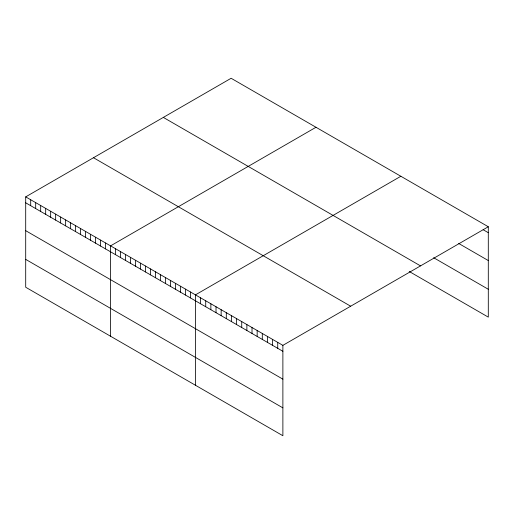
<?xml version="1.0" encoding="UTF-8"?>
<svg xmlns="http://www.w3.org/2000/svg" width="514" height="514" viewBox="0 0 514 514"><rect width="100%" height="100%" fill="white"/><g stroke="black" fill="none" stroke-linecap="round" stroke-linejoin="round"><path stroke-width="0.77" d="M25.7 196.868L282.88 345.35L282.88 435.731L25.7 287.249L25.7 196.868L231.12 78.269L488.3 226.751L488.3 317.132L409.215 271.476M315.988 127.266L110.568 245.865L110.568 336.252M400.862 176.263L195.436 294.863L195.436 385.249M282.88 345.35L488.3 226.751M483.154 229.726L488.3 232.694M458.726 243.482L488.3 260.559M433.649 257.713L488.3 289.266M163.33 117.404L420.51 265.886M93.49 157.727L350.67 306.209M25.7 202.812L282.88 351.293M25.7 230.677L282.88 379.159M25.7 259.384L282.88 407.865M277.733 342.375L277.733 348.325M272.593 339.407L272.593 345.35M267.447 336.439L267.447 342.382M262.307 333.47L262.307 339.413M257.161 330.502L257.161 336.445M252.014 327.527L252.014 333.477M246.874 324.559L246.874 330.502M241.728 321.591L241.728 327.534M236.588 318.622L236.588 324.565M231.441 315.654L231.441 321.597M226.301 312.679L226.301 318.629M221.155 309.711L221.155 315.654M216.015 306.742L216.015 312.685M210.868 303.774L210.868 309.717M205.722 300.806L205.722 306.749M200.582 297.831L200.582 303.78M190.443 291.984L190.443 297.927M185.451 289.099L185.451 295.042M180.459 286.214L180.459 292.164M175.467 283.336L175.467 289.279M170.475 280.451L170.475 286.394M165.482 277.573L165.482 283.516M160.49 274.688L160.49 280.631M155.498 271.803L155.498 277.753M150.506 268.925L150.506 274.868M145.513 266.04L145.513 271.983M140.521 263.162L140.521 269.105M135.529 260.277L135.529 266.22M130.537 257.392L130.537 263.341M125.544 254.514L125.544 260.457M120.552 251.629L120.552 257.572M115.56 248.75L115.56 254.693M105.576 242.981L105.576 248.93M100.583 240.102L100.583 246.045M95.591 237.217L95.591 243.161M90.599 234.333L90.599 240.282M85.607 231.454L85.607 237.397M80.614 228.569L80.614 234.519M75.622 225.691L75.622 231.634M70.63 222.806L70.63 228.749M65.638 219.921L65.638 225.871M60.646 217.043L60.646 222.986M55.653 214.158L55.653 220.108M50.661 211.28L50.661 217.223M45.669 208.395L45.669 214.338M40.677 205.51L40.677 211.46M35.684 202.632L35.684 208.575M30.692 199.747L30.692 205.696"/></g></svg>
